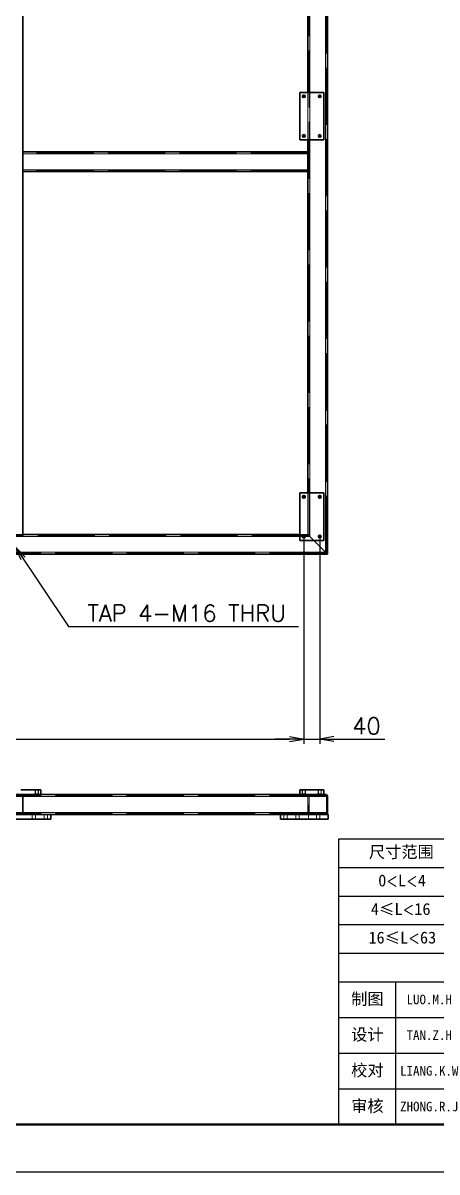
# Model space of a CAD drawing. Header units: millimetres. Extents: x -73083 to 81340, y -6859 to 6812.
# Drawn here: x -42376 to -41332, y -6850 to -3952 of the extents above; entities that cross this region are included whole.
import ezdxf

# ---------------------------------------------------------------- set-up
doc = ezdxf.new("R2010")
doc.units = ezdxf.units.MM
for name, pattern in [('AM_ISO02W050', [7.5, 6, -1.5]), ('AM_ISO08W050', [18, 12, -1.5, 3, -1.5]), ('DASHDOT', [18.5, 12, -3, 0.5, -3]), ('DASHED', [15, 12, -3])]:
    doc.linetypes.add(name, pattern=pattern)
doc.layers.add('A3', color=7, linetype='Continuous', plot=False)
for name, color, linetype, lineweight in [('AM_7', 2, 'AM_ISO08W050', 25), ('AM_HID', 1, 'AM_ISO02W050', 25), ('AM_VIS', 7, 'Continuous', 50), ('SOLID LINE', 7, 'Continuous', 30)]:
    doc.layers.add(name, color=color, linetype=linetype, lineweight=lineweight)
doc.layers.add('title_frame', color=7, linetype='Continuous')
doc.layers.add('word_dim', color=253, linetype='Continuous')
doc.styles.get("Standard").update_dxf_attribs({"font": 'romans.shx', "bigfont": 'bigfont.shx'})
doc.dimstyles.new('STANDARD1-12', dxfattribs={"dimscale": 12, "dimtxt": 3.5, "dimasz": 3, "dimexe": 1, "dimexo": 0, "dimgap": 1, "dimtad": 3, "dimdec": 1, "dimdsep": 46, "dimtxsty": 'Standard', "dimblk1": 'OPEN', "dimblk2": 'OPEN', "dimsah": 1, "dimcen": 0, "dimclrd": 256, "dimclre": 256, "dimclrt": 3, "dimadec": 0, "dimazin": 0, "dimtfac": 1, "dimtdec": 1, "dimtmove": 0, "dimatfit": 3, "dimldrblk": 'OPEN', "dimfxl": 0, "dimtolj": 1, "dimtzin": 0, "dimarcsym": 0})

# ---------------------------------------------------------------- blocks, each defined once
blk = doc.blocks.new('_Open')
at = {"color": 0, "lineweight": -2}
for p, q in [((-1, 0.167), (0, 0)), ((-1, -0.167), (0, 0)), ((0, 0), (-1, 0))]:
    blk.add_line(p, q, dxfattribs=at)
blk = doc.blocks.new('*D402')
at = {"layer": 'DEFPOINTS', "color": 0, "ltscale": 2}
for p in [(-41667.5, -5251.4), (-45604.5, -5292.2), (-41667.5, -5758.1)]:
    blk.add_point(p, dxfattribs=at)
at = {"layer": 'word_dim', "lineweight": -2, "ltscale": 2}
for p, q in [((-41667.5, -5251.4), (-41667.5, -5770.1)), ((-45604.5, -5292.2), (-45604.5, -5770.1)), ((-45568.5, -5758.1), (-41703.5, -5758.1))]:
    blk.add_line(p, q, dxfattribs=at)
at = {"layer": 'word_dim', "lineweight": -2, "ltscale": 2, "xscale": 36, "yscale": 36, "zscale": 36, "rotation": 180}
blk.add_blockref('_Open', (-45604.5, -5758.1), dxfattribs=at)
at = {"layer": 'word_dim', "lineweight": -2, "ltscale": 2, "xscale": 36, "yscale": 36, "zscale": 36}
blk.add_blockref('_Open', (-41667.5, -5758.1), dxfattribs=at)
at = {"layer": 'word_dim', "color": 3, "ltscale": 2, "insert": (-43636, -5725.1), "char_height": 42, "attachment_point": 5}
blk.add_mtext('\\A1;3937', dxfattribs=at)
blk = doc.blocks.new('*D403')
at = {"layer": 'DEFPOINTS', "color": 0, "ltscale": 2}
for p in [(-41667.5, -5251.4), (-41627.5, -5251.4), (-41627.5, -5758.1)]:
    blk.add_point(p, dxfattribs=at)
at = {"layer": 'word_dim', "lineweight": -2, "ltscale": 2}
for p, q in [((-41667.5, -5251.4), (-41667.5, -5770.1)), ((-41627.5, -5251.4), (-41627.5, -5770.1)), ((-41703.5, -5758.1), (-41739.5, -5758.1)), ((-41667.5, -5758.1), (-41627.5, -5758.1)), ((-41591.5, -5758.1), (-41463.5, -5758.1))]:
    blk.add_line(p, q, dxfattribs=at)
at = {"layer": 'word_dim', "lineweight": -2, "ltscale": 2, "xscale": 36, "yscale": 36, "zscale": 36}
blk.add_blockref('_Open', (-41667.5, -5758.1), dxfattribs=at)
at = {"layer": 'word_dim', "lineweight": -2, "ltscale": 2, "xscale": 36, "yscale": 36, "zscale": 36, "rotation": 180}
blk.add_blockref('_Open', (-41627.5, -5758.1), dxfattribs=at)
at = {"layer": 'word_dim', "color": 3, "ltscale": 2, "insert": (-41509.5, -5725.1), "char_height": 42, "attachment_point": 5}
blk.add_mtext('\\A1;40', dxfattribs=at)

msp = doc.modelspace()

# ---------------------------------------------------------------- linework, layer by layer
at = {"layer": 'A3', "linetype": 'Continuous'}
msp.add_lwpolyline([(-46427.25835, -1810.23226), (-39299.25835, -1810.23226), (-39299.25835, -6850.23226), (-46427.25835, -6850.23226)], close=True, dxfattribs=at)
at = {"layer": 'AM_7', "linetype": 'DASHDOT', "lineweight": 13, "ltscale": 12}
for p, q in [((-41663.20077, -4137.12472), (-41671.84188, -4137.12472)), ((-41667.52108, -4132.80416), (-41667.52108, -4141.44528)), ((-41623.20077, -4137.1246), (-41631.84188, -4137.1246)), ((-41627.52108, -4132.80404), (-41627.52108, -4141.44515)), ((-41663.20028, -4237.12472), (-41671.84139, -4237.12472)), ((-41667.52084, -4232.80416), (-41667.52084, -4241.44528)), ((-41623.20028, -4237.1246), (-41631.84139, -4237.1246)), ((-41627.52084, -4232.80404), (-41627.52084, -4241.44515)), ((-41663.19784, -5147.12484), (-41671.83895, -5147.12484)), ((-41667.51815, -5142.80428), (-41667.51815, -5151.4454)), ((-41623.19784, -5147.1246), (-41631.83895, -5147.1246)), ((-41627.51815, -5142.80404), (-41627.51815, -5151.44515)), ((-41667.51815, -5242.80428), (-41667.51815, -5251.4454)), ((-41627.51815, -5242.80404), (-41627.51815, -5251.44515)), ((-41663.19735, -5247.12484), (-41671.83846, -5247.12484)), ((-41623.19735, -5247.1246), (-41631.83846, -5247.1246))]:
    msp.add_line(p, q, dxfattribs=at)
at = {"layer": 'AM_HID', "linetype": 'DASHED', "lineweight": 13, "ltscale": 12}
for p, q in [((-41612.52352, -5287.14388), (-41612.52914, -3332.13949)), ((-41610.52328, -5289.14388), (-41610.52889, -3330.13949)), ((-41654.52352, -5245.14413), (-41654.52865, -3374.13955)), ((-41652.52352, -5247.14413), (-41652.52889, -3372.13955)), ((-41657.52621, -4247.12472), (-41657.52645, -4127.12472)), ((-41652.52621, -4247.12472), (-41652.52645, -4127.12472)), ((-41657.52645, -4282.13656), (-42376.02645, -4282.13864)), ((-41657.52596, -4280.13656), (-42376.02621, -4280.13864)), ((-42376.02572, -4327.13864), (-42376.02584, -4277.13864)), ((-41657.52596, -4327.13656), (-41657.52621, -4277.13656)), ((-41657.52645, -4322.13656), (-42376.02633, -4322.13864)), ((-41657.52596, -4324.13656), (-42376.02596, -4324.13864)), ((-41657.52352, -5242.14413), (-41657.52377, -5137.13119)), ((-41652.52352, -5247.14413), (-41652.52377, -5137.1246)), ((-41654.52352, -5245.13656), (-45557.51522, -5245.16854)), ((-42376.02316, -5242.14242), (-42426.02316, -5242.14291)), ((-42376.02316, -5247.15609), (-42376.02316, -5242.14242)), ((-41726.05306, -5242.14779), (-41656.05306, -5242.14755)), ((-41657.52377, -5242.1368), (-41677.51815, -5242.1368)), ((-41657.52377, -5242.1368), (-41652.52352, -5247.13656)), ((-41652.52352, -5247.14413), (-41657.52352, -5242.14413)), ((-41652.52401, -5247.13656), (-45559.51547, -5247.16854)), ((-42381.02303, -5247.15609), (-42376.02316, -5247.15609)), ((-41670.84139, -5247.1368), (-41677.51815, -5247.1368)), ((-41652.52352, -5247.13656), (-41664.19442, -5247.1368)), ((-41642.53549, -5257.1246), (-41652.52352, -5247.13656)), ((-41652.52352, -5247.14413), (-41642.54257, -5257.1246)), ((-41610.52328, -5289.13632), (-45601.51473, -5289.16879)), ((-41612.52352, -5287.13632), (-45599.51498, -5287.16879)), ((-41610.52328, -5901.22938), (-45601.51473, -5901.20594)), ((-41657.52377, -5903.22913), (-45554.51522, -5903.2063)), ((-41607.5284, -5903.22828), (-42376.02853, -5903.22376)), ((-41657.5284, -5903.22803), (-42376.0284, -5903.22376)), ((-41657.52621, -5903.22803), (-42376.02621, -5903.22376)), ((-42376.02596, -5903.22376), (-42376.02621, -5943.22376)), ((-42376.02596, -5903.22376), (-42376.02596, -5898.22522)), ((-41657.52596, -5903.22803), (-42376.02596, -5903.22376)), ((-42345.02828, -5886.2251), (-42345.0284, -5896.2251)), ((-42345.0284, -5886.2251), (-42345.0284, -5896.2251)), ((-42345.0284, -5896.2251), (-42337.51791, -5896.2251)), ((-42344.35189, -5897.39673), (-42345.0284, -5896.2251)), ((-42344.35189, -5897.39673), (-42345.0284, -5896.2251)), ((-42344.53866, -5896.2251), (-42337.0284, -5896.2251)), ((-42344.35189, -5886.2251), (-42344.35189, -5898.2251)), ((-42344.35177, -5886.2251), (-42344.35189, -5898.2251)), ((-42337.70492, -5886.2251), (-42337.70492, -5898.2251)), ((-42337.70467, -5886.2251), (-42337.70492, -5898.2251)), ((-42337.70492, -5897.39686), (-42337.0284, -5896.2251)), ((-42337.7048, -5897.39686), (-42337.0284, -5896.2251)), ((-42337.02828, -5886.2251), (-42337.0284, -5896.2251)), ((-42337.0284, -5886.2251), (-42337.0284, -5896.2251)), ((-41677.51815, -5898.22901), (-41677.51815, -5898.25184)), ((-41677.51815, -5898.25184), (-41617.51815, -5898.2522)), ((-41671.52352, -5886.24561), (-41671.52352, -5896.24561)), ((-41670.84701, -5897.41736), (-41671.52352, -5896.24561)), ((-41671.52303, -5886.24561), (-41671.52303, -5896.24561)), ((-41670.84676, -5897.41736), (-41671.52303, -5896.24561)), ((-41671.52108, -5886.245), (-41671.52108, -5896.245)), ((-41671.52084, -5886.24561), (-41671.52108, -5896.24561)), ((-41670.84481, -5897.41663), (-41671.52108, -5896.245)), ((-41670.84432, -5897.41736), (-41671.52108, -5896.24561)), ((-41671.51815, -5886.25123), (-41671.5184, -5896.25123)), ((-41670.84188, -5897.42298), (-41671.5184, -5896.25123)), ((-41671.51815, -5886.25184), (-41671.51815, -5896.25184)), ((-41671.51815, -5896.25184), (-41665.60043, -5896.25196)), ((-41670.84164, -5897.42359), (-41671.51815, -5896.25184)), ((-41670.84676, -5886.24561), (-41670.84701, -5898.24561)), ((-41670.84676, -5886.24561), (-41670.84676, -5898.24561)), ((-41670.84481, -5886.245), (-41670.84481, -5898.245)), ((-41670.84432, -5886.24561), (-41670.84432, -5898.24561)), ((-41670.84188, -5886.25123), (-41670.84188, -5898.25123)), ((-41670.84139, -5886.25184), (-41670.84164, -5898.25184)), ((-41669.43563, -5896.25184), (-41663.51815, -5896.25196)), ((-41664.19979, -5886.24573), (-41664.19979, -5898.24573)), ((-41664.19979, -5886.24573), (-41664.19979, -5898.24573)), ((-41664.19979, -5897.41749), (-41663.52303, -5896.24573)), ((-41664.19979, -5897.41749), (-41663.52352, -5896.24573)), ((-41664.19784, -5886.245), (-41664.19784, -5898.245)), ((-41664.19784, -5897.41675), (-41663.52108, -5896.245)), ((-41664.19735, -5886.24561), (-41664.19735, -5898.24561)), ((-41664.19735, -5897.41736), (-41663.52108, -5896.24561)), ((-41664.19491, -5886.25123), (-41664.19491, -5898.25123)), ((-41664.19491, -5897.42298), (-41663.5184, -5896.25123)), ((-41664.19442, -5886.25196), (-41664.19442, -5898.25196)), ((-41664.19442, -5897.42359), (-41663.51815, -5896.25196)), ((-41663.52352, -5886.24573), (-41663.52352, -5896.24573)), ((-41663.52303, -5886.24573), (-41663.52303, -5896.24573)), ((-41663.52108, -5886.245), (-41663.52108, -5896.245)), ((-41663.52084, -5886.24561), (-41663.52108, -5896.24561)), ((-41663.51815, -5886.25123), (-41663.5184, -5896.25123)), ((-41663.51815, -5886.25196), (-41663.51815, -5896.25196)), ((-41657.5284, -5903.22803), (-41657.52865, -5943.22803)), ((-41657.52596, -5903.22803), (-41657.52621, -5943.22803)), ((-41657.52596, -5903.22803), (-41657.52596, -5898.22803)), ((-41657.52401, -5943.22913), (-41657.52377, -5903.22913)), ((-41657.52352, -5903.22828), (-41657.52352, -5943.22828)), ((-41654.5284, -5901.22803), (-41654.52865, -5945.22803)), ((-41654.52401, -5945.22913), (-41654.52352, -5901.22913)), ((-41654.52352, -5901.22828), (-41654.52352, -5945.22828)), ((-41610.52328, -5901.22852), (-41654.52352, -5901.22828)), ((-41631.52352, -5886.24585), (-41631.52352, -5896.24585)), ((-41630.84701, -5897.41761), (-41631.52352, -5896.24585)), ((-41631.52303, -5886.24585), (-41631.52303, -5896.24585)), ((-41630.84676, -5897.41761), (-41631.52303, -5896.24585)), ((-41631.52108, -5886.24524), (-41631.52108, -5896.24524)), ((-41631.52084, -5886.24585), (-41631.52108, -5896.24585)), ((-41630.84481, -5897.41688), (-41631.52108, -5896.24524)), ((-41630.84432, -5897.41761), (-41631.52108, -5896.24585)), ((-41631.51815, -5886.25147), (-41631.5184, -5896.25147)), ((-41630.84188, -5897.42322), (-41631.5184, -5896.25147)), ((-41631.51815, -5886.25208), (-41631.51815, -5896.25208)), ((-41631.51815, -5896.25208), (-41625.60043, -5896.25208)), ((-41630.84164, -5897.42383), (-41631.51815, -5896.25208)), ((-41630.84676, -5886.24585), (-41630.84701, -5898.24585)), ((-41630.84676, -5886.24585), (-41630.84676, -5898.24585)), ((-41630.84481, -5886.24524), (-41630.84481, -5898.24524)), ((-41630.84432, -5886.24585), (-41630.84432, -5898.24585)), ((-41630.84188, -5886.25147), (-41630.84188, -5898.25147)), ((-41630.84139, -5886.25208), (-41630.84164, -5898.25208)), ((-41629.43563, -5896.25208), (-41623.51815, -5896.2522)), ((-41624.19979, -5886.24598), (-41624.19979, -5898.24598)), ((-41624.19979, -5886.24598), (-41624.19979, -5898.24598)), ((-41624.19979, -5897.41773), (-41623.52303, -5896.24598)), ((-41624.19979, -5897.41773), (-41623.52352, -5896.24598)), ((-41624.19784, -5886.24524), (-41624.19784, -5898.24524)), ((-41624.19784, -5897.417), (-41623.52108, -5896.24524)), ((-41624.19735, -5886.24585), (-41624.19735, -5898.24585)), ((-41624.19735, -5897.41761), (-41623.52108, -5896.24585)), ((-41624.19491, -5886.25147), (-41624.19491, -5898.25147)), ((-41624.19491, -5897.42322), (-41623.5184, -5896.25147)), ((-41624.19442, -5886.25208), (-41624.19442, -5898.25208)), ((-41624.19442, -5897.42383), (-41623.51815, -5896.2522)), ((-41623.52352, -5886.24598), (-41623.52352, -5896.24598)), ((-41623.52303, -5886.24598), (-41623.52303, -5896.24598)), ((-41623.52108, -5886.24524), (-41623.52108, -5896.24524)), ((-41623.52084, -5886.24585), (-41623.52108, -5896.24585)), ((-41623.51815, -5886.25147), (-41623.5184, -5896.25147)), ((-41623.51815, -5886.2522), (-41623.51815, -5896.2522)), ((-41617.51815, -5898.22938), (-41617.51815, -5898.2522)), ((-41610.5284, -5901.22828), (-41610.52889, -5945.22828)), ((-41610.52328, -5901.22852), (-41610.52352, -5945.22852)), ((-41610.52352, -5945.22938), (-41610.52328, -5901.22938)), ((-41607.5284, -5903.22828), (-41607.52889, -5943.22828)), ((-41610.52352, -5945.22938), (-45601.51498, -5945.20594)), ((-41657.52401, -5943.22913), (-45554.51547, -5943.2063)), ((-41607.52889, -5943.22828), (-42376.02877, -5943.22376)), ((-41657.52865, -5943.22803), (-42376.02865, -5943.22376)), ((-41657.52645, -5943.22803), (-42376.02645, -5943.22376)), ((-42376.02633, -5948.22376), (-42376.02621, -5943.22376)), ((-41657.52621, -5943.22803), (-42376.02621, -5943.22376)), ((-42352.74484, -5960.22522), (-42352.74471, -5948.22522)), ((-42344.36874, -5960.22522), (-42344.36874, -5948.22522)), ((-42322.74484, -5960.22547), (-42322.74471, -5948.22547)), ((-42314.36874, -5960.22547), (-42314.36874, -5948.22547)), ((-41717.74105, -5948.23682), (-41717.7413, -5960.23682)), ((-41717.73885, -5960.23401), (-41717.73861, -5948.23401)), ((-41709.36507, -5948.23682), (-41709.36532, -5960.23682)), ((-41709.36288, -5960.23414), (-41709.36263, -5948.23414)), ((-41687.74105, -5948.23707), (-41687.7413, -5960.23707)), ((-41687.73885, -5960.23426), (-41687.73861, -5948.23426)), ((-41679.36507, -5948.23707), (-41679.36532, -5960.23707)), ((-41679.36288, -5960.23438), (-41679.36263, -5948.23438)), ((-41657.52645, -5948.22803), (-41657.52621, -5943.22803)), ((-41656.05306, -5948.23731), (-41656.05331, -5960.23731)), ((-41610.52352, -5945.22852), (-41654.52352, -5945.22828)), ((-41635.2413, -5948.23755), (-41635.2413, -5960.23755)), ((-41635.2413, -5948.23768), (-41635.2413, -5960.23768)), ((-41635.23885, -5960.23475), (-41635.23861, -5948.23475)), ((-41635.23885, -5960.23475), (-41635.23861, -5948.23475)), ((-41635.23885, -5960.23804), (-41635.23885, -5948.23804)), ((-41635.23885, -5960.23804), (-41635.23885, -5948.23804)), ((-41626.86532, -5948.23768), (-41626.86532, -5960.23768)), ((-41626.86532, -5948.23768), (-41626.86532, -5960.23768)), ((-41626.86288, -5960.23475), (-41626.86263, -5948.23475)), ((-41626.86288, -5960.23475), (-41626.86263, -5948.23475)), ((-41626.86288, -5960.23816), (-41626.86288, -5948.23816)), ((-41626.86288, -5960.23816), (-41626.86288, -5948.23816))]:
    msp.add_line(p, q, dxfattribs=at)
for centre, radius, start, end in [((-42381.02316, -5903.22474), 5, 359.99966346, 89.57220727), ((-41652.5284, -5903.22803), 5, 89.99981809, 179.99969082), ((-41652.52596, -5903.2284), 5, 89.97095371, 179.99937663), ((-41652.52352, -5903.22925), 5.00002, 89.99941511, 179.99937663), ((-41612.5284, -5903.22828), 5, 359.99966515, 66.43194983), ((-41652.52865, -5943.22803), 5, 179.99962252, 269.99951938), ((-41652.52621, -5943.2284), 5, 179.99937663, 270.02837693), ((-41652.52401, -5943.22913), 5.00002, 179.99996403, 269.99990187), ((-41612.52889, -5943.22828), 5, 269.99980625, 359.99971673)]:
    msp.add_arc(centre, radius, start, end, dxfattribs=at)
at = {"layer": 'AM_VIS', "lineweight": 13, "ltscale": 12}
for p, q in [((-41612.52328, -5287.14388), (-41612.52889, -3332.13949)), ((-41652.52645, -4127.12472), (-41652.5284, -3452.13967)), ((-41652.52377, -5137.1246), (-41652.52621, -4247.12472)), ((-41657.52596, -4282.13656), (-42376.02609, -4282.13864)), ((-41657.52596, -4322.13656), (-42376.02596, -4322.13864)), ((-41677.51815, -5247.1368), (-42661.02328, -5247.14486)), ((-41664.19442, -5247.1368), (-41670.84139, -5247.1368)), ((-41612.52328, -5287.13632), (-42381.02267, -5287.14266)), ((-41607.52328, -5903.22938), (-45604.51473, -5903.20594)), ((-41607.52352, -5943.22938), (-45604.51498, -5943.20594))]:
    msp.add_line(p, q, dxfattribs=at)
at = {"layer": 'AM_VIS', "lineweight": 35, "ltscale": 12}
for p, q in [((-41607.52328, -5292.14388), (-41607.52889, -3327.13937)), ((-42376.02584, -4277.13864), (-42376.0284, -3397.13912)), ((-41657.52645, -4127.12472), (-41657.5284, -3452.13967)), ((-41617.52108, -4127.1246), (-41677.52108, -4127.12472)), ((-41677.52084, -4247.12472), (-41677.52108, -4127.12472)), ((-41617.52108, -4127.1246), (-41617.52084, -4247.1246)), ((-41677.52084, -4247.12472), (-41617.52084, -4247.1246)), ((-41657.52621, -4277.13656), (-41657.52621, -4247.12472)), ((-41657.52621, -4277.13656), (-42376.02621, -4277.13864)), ((-42376.02621, -4282.13864), (-42376.02621, -4277.13864)), ((-42376.02596, -4322.13864), (-42376.02609, -4282.13864)), ((-41657.52596, -4282.13656), (-41657.52621, -4277.13656)), ((-41657.52596, -4322.13656), (-41657.52596, -4282.13656)), ((-42376.02596, -4327.13864), (-42376.02596, -4322.13864)), ((-41657.52596, -4327.13656), (-42376.02596, -4327.13864)), ((-42376.02316, -5242.14242), (-42376.02572, -4327.13864)), ((-41657.52596, -4327.13656), (-41657.52596, -4322.13656)), ((-41657.52377, -5137.13119), (-41657.52596, -4327.13656)), ((-41617.5184, -5137.1246), (-41677.5184, -5137.12484)), ((-41677.51815, -5257.12484), (-41677.5184, -5137.12484)), ((-41617.5184, -5137.1246), (-41617.51815, -5257.1246)), ((-41677.51815, -5242.1368), (-42376.02316, -5242.14242)), ((-41677.51815, -5257.12484), (-41617.51815, -5257.1246)), ((-41642.54257, -5257.1246), (-41612.52328, -5287.14388)), ((-41612.52328, -5287.13632), (-41642.53549, -5257.1246)), ((-41607.52328, -5292.13632), (-45604.51473, -5292.16879)), ((-41726.05306, -5292.14779), (-41726.05306, -5292.13729)), ((-41612.52328, -5287.13632), (-41607.52328, -5292.13632)), ((-41607.52328, -5292.14388), (-41612.52328, -5287.14388)), ((-41612.52328, -5898.22938), (-45599.51473, -5898.20594)), ((-42331.02816, -5886.2251), (-42381.02401, -5886.22486)), ((-42376.02596, -5898.22522), (-42376.02596, -5898.22376)), ((-42376.0234, -5943.22486), (-42376.02316, -5903.22486)), ((-42331.02816, -5886.2251), (-42331.02828, -5898.2251)), ((-41677.51815, -5886.25184), (-41677.51815, -5898.22901)), ((-41677.51815, -5886.25184), (-41617.51815, -5886.2522)), ((-41652.52352, -5898.22828), (-41612.52328, -5898.22852)), ((-41617.51815, -5886.2522), (-41617.51815, -5898.22938)), ((-41607.52352, -5943.22864), (-41607.52328, -5903.22864)), ((-41607.52328, -5903.22938), (-41607.52352, -5943.22938)), ((-41612.52352, -5948.22938), (-42606.014, -5948.22352)), ((-42426.05685, -5960.22461), (-42306.05685, -5960.22559)), ((-42306.05673, -5948.22559), (-42306.05685, -5960.22559)), ((-41726.05306, -5948.2367), (-41726.05306, -5960.2367)), ((-41606.05306, -5948.23768), (-41726.05306, -5948.2367)), ((-41606.05306, -5960.23768), (-41726.05306, -5960.2367)), ((-41612.52352, -5948.22852), (-41652.52352, -5948.22828)), ((-41606.05306, -5948.23768), (-41606.05306, -5960.23768))]:
    msp.add_line(p, q, dxfattribs=at)
at = {"layer": 'AM_VIS', "linetype": 'Continuous'}
msp.add_line((-46127.25835, -6730.23226), (-39419.25835, -6730.23226), dxfattribs=at)
at = {"layer": 'AM_VIS', "lineweight": 13, "ltscale": 12}
for centre in [(-41667.52108, -4137.12472), (-41627.52108, -4137.1246), (-41667.52084, -4237.12472), (-41627.52084, -4237.1246), (-41667.51815, -5147.12484), (-41627.51815, -5147.1246), (-41667.51815, -5247.12484), (-41627.51815, -5247.1246)]:
    msp.add_circle(centre, 4, dxfattribs=at)
at = {"layer": 'AM_VIS', "lineweight": 35, "ltscale": 12}
for centre in [(-41667.52108, -4137.12472), (-41627.52108, -4137.1246), (-41667.52084, -4237.12472), (-41627.52084, -4237.1246), (-41667.51815, -5147.12484), (-41627.51815, -5147.1246), (-41667.51815, -5247.12484), (-41627.51815, -5247.1246)]:
    msp.add_circle(centre, 3.3235, dxfattribs=at)
for centre, radius, start, end in [((-41612.5284, -5903.22828), 4.99999, 66.43204545, 89.99962684), ((-41612.52596, -5903.22864), 5, 359.99996299, 89.9696628), ((-41612.52328, -5903.22938), 5.00002, 359.99996633, 89.99990005), ((-42381.0234, -5943.22474), 5, 269.99966282, 359.99966346), ((-41612.52621, -5943.22864), 5, 270.02966784, 359.99996299), ((-41612.52352, -5943.22938), 5.00002, 269.99941693, 359.99937477)]:
    msp.add_arc(centre, radius, start, end, dxfattribs=at)
at = {"layer": 'title_frame', "linetype": 'Continuous'}
for p, q in [((-41579.25835, -6010.23226), (-39419.25835, -6010.23226)), ((-41579.25835, -6730.23226), (-41579.25835, -6010.23226)), ((-41579.25835, -6082.23226), (-40619.25835, -6082.23226)), ((-41579.25835, -6154.23226), (-40619.25835, -6154.23226)), ((-41579.25835, -6226.23226), (-40619.25835, -6226.23226)), ((-41579.25835, -6298.23226), (-40619.25835, -6298.23226)), ((-41579.25835, -6370.23226), (-39419.25835, -6370.23226)), ((-41435.25835, -6730.23226), (-41435.25835, -6370.23226)), ((-41579.25835, -6460.23226), (-40619.25835, -6460.23226)), ((-41579.25835, -6550.23226), (-40619.25835, -6550.23226)), ((-41579.25835, -6640.23226), (-41099.25835, -6640.23226)), ((-41579.25835, -6730.23226), (-39419.25835, -6730.23226)), ((-41579.25835, -6730.23226), (-39419.25835, -6730.23226))]:
    msp.add_line(p, q, dxfattribs=at)

# ---------------------------------------------------------------- texts
at = {"layer": 'SOLID LINE', "ltscale": 0.5, "char_height": 30}
for s, insert, width, attachment_point in [('\\pt180;{\\fSimHei|b0|i0|c134|p2;\\C3;尺寸范围}', (-41503.4188, -6027.88501), 543.6182261, 1), ('\\pt180;{\\fSimHei|b0|i0|c134|p2;\\C3;0\\Fromans,bigfont|c134;\\H0.9583x;<\\fSimHei|b0|i0|c134|p2;\\H1.044x;L\\Fromans,bigfont|c134;\\H0.9583x;<\\fSimHei|b0|i0|c134|p2;\\H1.044x;4}', (-41479.89197, -6099.88501), 543.6182261, 1), ('\\pt180;{\\fSimHei|b0|i0|c134|p2;\\C3;4\\H0.9583x;≤\\H1.043x;L\\Fromans,bigfont|c134;\\H0.9588x;<\\fSimHei|b0|i0|c134|p2;\\H1.043x;16}', (-41498.30017, -6171.88501), 543.6182261, 1), ('\\pt180;{\\fSimHei|b0|i0|c134|p2;\\C3;16\\H0.9583x;≤\\H1.044x;L\\Fromans,bigfont|c134;\\H0.9579x;<\\fSimHei|b0|i0|c134|p2;\\H1.044x;63}', (-41504.48075, -6243.88501), 543.6182261, 1), ('\\pt180;{\\fSimHei|b0|i0|c134|p2;\\C3;制图}', (-41507.25835, -6415.23226), 144, 5), ('\\pt864;{\\fSimHei|b0|i0|c134|p2;\\H0.8x;\\C3;LUO.M.H}', (-41351.25835, -6415.23226), 168, 5), ('\\pt180;{\\fSimHei|b0|i0|c134|p2;\\C3;设计}', (-41507.25835, -6505.23226), 144, 5), ('\\pt864;{\\fSimHei|b0|i0|c134|p2;\\H0.8x;\\C3;TAN.Z.H}', (-41351.25835, -6505.23226), 168, 5), ('\\pt180;{\\fSimHei|b0|i0|c134|p2;\\C3;校对}', (-41507.25835, -6595.23226), 144, 5), ('\\pt864;{\\fSimHei|b0|i0|c134|p2;\\H0.8x;\\C3;LIANG.K.W}', (-41351.25835, -6595.23226), 168, 5), ('\\pt180;{\\fSimHei|b0|i0|c134|p2;\\C3;审核}', (-41507.25835, -6685.23226), 144, 5), ('\\pt864;{\\fSimHei|b0|i0|c134|p2;\\H0.8x;\\C3;ZHONG.R.J}', (-41351.25835, -6685.23226), 168, 5)]:
    msp.add_mtext(s, dxfattribs=dict(at, insert=insert, width=width, attachment_point=attachment_point))
at = {"layer": 'word_dim', "color": 3, "linetype": 'Continuous', "ltscale": 2, "insert": (-42213.20574, -5461.9503), "char_height": 42, "attachment_point": 7}
msp.add_mtext('\\A1;TAP {\\Fromans,bigfont|c134;4}-M{\\Fromans,bigfont|c134;16} THRU', dxfattribs=at)

# ---------------------------------------------------------------- dimensions: what is measured, and where the dimension line sits
at = {"layer": 'word_dim', "ltscale": 2}
for base, p1, p2, picture, middle in [((-41667.51803, -5758.12867), (-45604.51473, -5292.16879), (-41667.51803, -5251.4454), '*D402', (-43636.01638, -5725.12867)), ((-41627.51803, -5758.12867), (-41667.51803, -5251.4454), (-41627.51803, -5251.4454), '*D403', (-41509.51803, -5725.12867))]:
    dim = msp.add_linear_dim(base=base, p1=p1, p2=p2, dimstyle='STANDARD1-12', dxfattribs=at)
    dim.commit()
    dim.dimension.update_dxf_attribs({"geometry": picture, "text_midpoint": middle})

# ---------------------------------------------------------------- leaders
at = {"layer": 'word_dim', "linetype": 'Continuous', "ltscale": 2, "annotation_type": 0, "has_hookline": 1, "hookline_direction": 0, "text_width": 532.4}
msp.add_leader([(-42395.62222, -5273.04469), (-42261.20574, -5473.9503), (-42225.20574, -5473.9503)], dimstyle='STANDARD1-12', dxfattribs=at)

doc.saveas('drawing.dxf')
